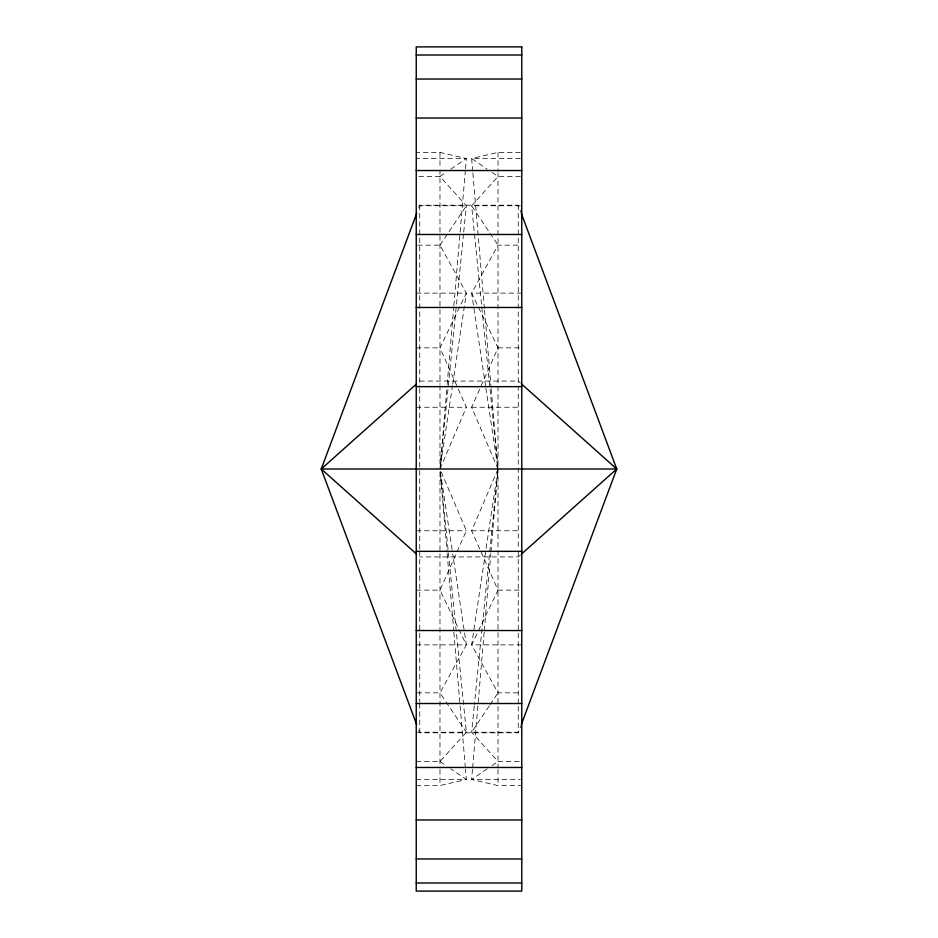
<?xml version="1.0" encoding="UTF-8"?>
<svg xmlns="http://www.w3.org/2000/svg" width="938" height="938" viewBox="0 0 938 938"><rect width="100%" height="100%" fill="white"/><g stroke="black" fill="none" stroke-linecap="round" stroke-linejoin="round"><path stroke-width="0.7" stroke-dasharray="4.69 3.52" d="M452.526 385.389L440.192 467.558L447.039 385.905M447.168 384.451L453.734 307.195M453.851 305.741L465.365 170.165M465.494 168.711L466.362 158.51L439.981 152.425L416.238 152.425M472.506 769.289L471.638 779.49L498.019 785.575L521.763 785.575M472.635 767.835L484.149 632.259M484.266 630.805L490.832 553.549M490.961 552.095L497.773 471.92L474.405 704.59M440.121 467.546L463.595 233.41M463.735 231.956L466.362 205.774L439.981 176.52L416.238 176.52M474.265 706.044L471.638 732.226L498.019 761.48L521.763 761.48M452.737 383.947L466.362 293.125L439.981 245.146L416.238 245.146M491.207 388.824L498.019 469L471.638 644.875L498.019 692.854L521.763 692.854M418.735 207.919L419.755 205.188L518.245 205.188L520.801 212.023M418.735 730.081L419.755 732.813L518.245 732.813L520.801 725.977M416.238 293.125L466.362 293.125L439.981 347.857L466.362 407.244L439.981 469L466.362 530.756L439.981 590.143L466.362 644.875L439.981 692.854L416.238 692.854M521.763 644.875L471.638 644.875L498.019 590.143L471.638 530.756L498.019 469L485.907 388.273M498.019 469L471.638 407.244L498.019 347.857L471.638 293.125L498.019 245.146L520.367 245.146M439.981 245.146L466.362 205.774L416.238 205.774M489.226 705.974L471.638 732.226L520.332 732.226M490.023 704.778L498.019 692.854M520.367 176.52L498.019 176.52L471.638 205.774L497.879 467.546M416.238 761.48L439.981 761.48L466.362 732.226L463.735 706.044M520.414 555.003L518.245 556.938L419.755 556.938M439.981 176.52L445.972 172.428M450.768 169.157L466.362 158.51L416.238 158.51M487.232 768.843L471.638 779.49L520.332 779.49M492.028 765.572L498.019 761.48M520.367 152.425L498.019 152.425L471.638 158.51L472.752 171.631M416.238 785.575L439.981 785.575L466.362 779.49L465.494 769.289M520.332 158.51L471.638 158.51L487.232 169.157M520.332 205.774L471.638 205.774L489.226 232.026M521.763 293.125L471.638 293.125L485.696 386.831M416.238 347.857L439.981 347.857M498.019 347.857L520.367 347.857M419.755 381.063L518.245 381.063L520.414 382.997M416.238 407.244L466.362 407.244M471.638 407.244L520.332 407.244M416.238 530.756L466.362 530.756M471.638 530.756L520.332 530.756M416.238 590.143L439.981 590.143M498.019 590.143L521.763 590.143M416.238 644.875L466.362 644.875L452.737 554.053M416.238 732.226L466.362 732.226L439.981 692.854M416.238 779.49L466.362 779.49L450.768 768.843M492.028 172.428L498.019 176.52M439.981 761.48L445.972 765.572M490.023 233.222L498.019 245.146M440.414 471.884L452.526 552.611M463.595 704.59L440.274 471.908L447.039 552.095M472.881 173.084L484.395 308.649M484.524 310.115L491.078 387.371M447.168 553.549L453.734 630.805M453.851 632.259L465.365 767.835M518.245 205.188L518.245 549.727M518.245 551.169L518.245 704.966M518.245 706.431L518.245 732.813M498.019 152.425L498.019 171.396M498.019 172.85L498.019 767.988M498.019 769.453L498.019 785.575M439.981 152.425L439.981 168.477M439.981 169.93L439.981 384.381M439.981 385.6L439.981 467.546M439.981 471.92L439.981 552.4M439.981 553.619L439.981 768.07M439.981 769.523L439.981 785.575M419.755 205.188L419.755 386.925M419.755 388.391L419.755 549.727M419.755 551.169L419.755 702.034M419.755 703.5L419.755 732.813"/><path stroke-width="1.41" d="M416.695 724.617L321.265 469L416.695 213.383M521.305 724.617L616.735 469L521.305 213.383M416.507 554.041L321.265 469L416.507 383.959M521.493 554.041L616.735 469L521.493 383.959M416.238 55.014L521.763 55.014M416.238 79.027L521.763 79.027M416.238 118.036L521.763 118.036M416.238 170.528L521.763 170.528M416.238 234.488L521.763 234.488M416.238 307.465L521.763 307.465M416.238 386.655L521.763 386.655M321.265 469L616.735 469M416.238 551.345L521.763 551.345M416.238 630.535L521.763 630.535M416.238 703.512L521.763 703.512M416.238 767.472L521.763 767.472M416.238 819.964L521.763 819.964M416.238 858.974L521.763 858.974M416.238 882.986L521.763 882.986M521.763 46.9L416.238 46.9L416.238 891.1L521.763 891.1L521.763 46.9"/></g></svg>
